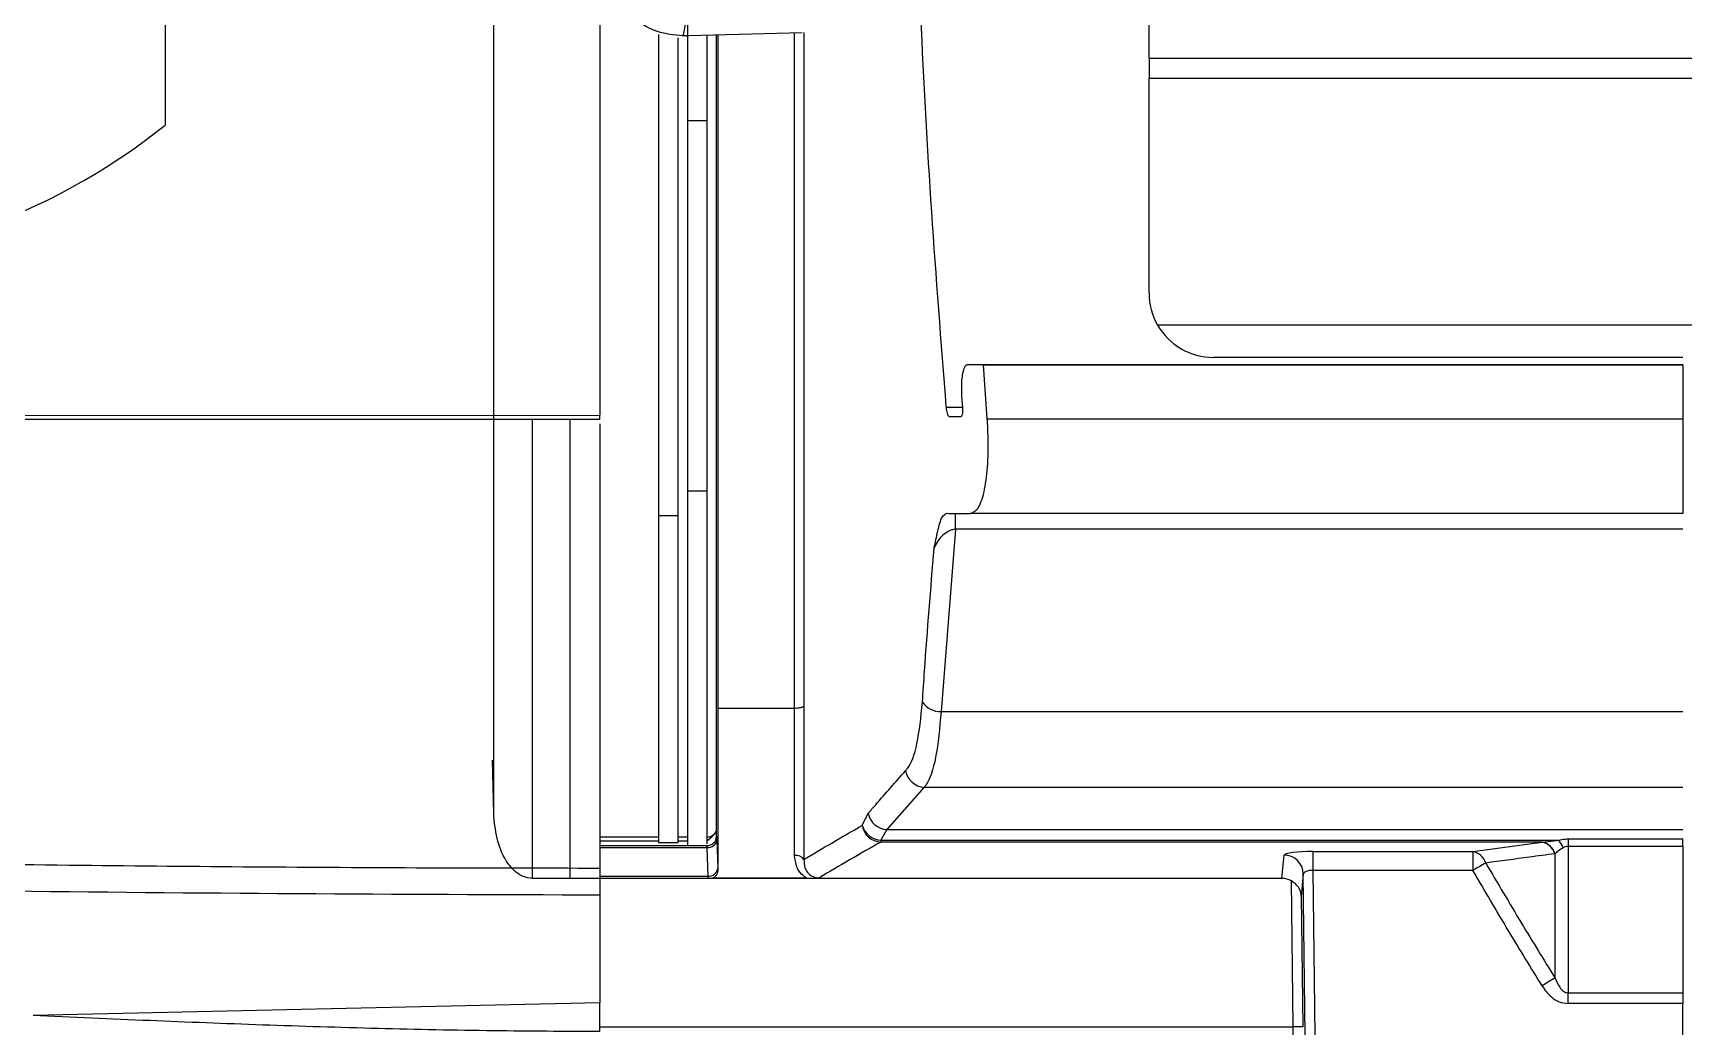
# Model space of a CAD drawing. Extents: x 6 to 134, y 3 to 97.
# Drawn here: x 15.117 to 17.678, y 39.365 to 40.907 of the extents above; entities that cross this region are included whole.
import ezdxf

# ---------------------------------------------------------------- set-up
doc = ezdxf.new("R2010")
doc.units = 0
doc.header["$MEASUREMENT"] = 0
doc.layers.add('OBJECT', color=7, linetype='CONTINUOUS')

msp = doc.modelspace()

# ---------------------------------------------------------------- linework, layer by layer
at = {"layer": 'OBJECT'}
for p, q in [((15.3222, 49.737), (15.3222, 40.7644)), ((15.8323, 39.6965), (15.8323, 41.5446)), ((15.9972, 41.0489), (15.9972, 40.3144)), ((16.1331, 40.9379), (16.1331, 40.9028)), ((16.8494, 40.8678), (16.8494, 40.9472)), ((16.0882, 40.9053), (16.0882, 40.158)), ((16.1182, 40.9), (16.1182, 40.158)), ((16.1316, 40.9028), (16.1264, 40.9028)), ((16.1331, 40.9028), (16.1331, 40.7712)), ((16.3109, 40.9075), (16.1347, 40.9029)), ((16.1631, 40.9036), (16.1631, 40.7712)), ((16.1783, 39.6609), (16.1783, 40.904)), ((16.1801, 40.9041), (16.1801, 39.8589)), ((16.2991, 39.8589), (16.2991, 40.9072)), ((16.3136, 40.908), (16.3136, 39.8623)), ((19.7714, 40.8678), (16.8494, 40.8678)), ((16.8494, 40.8678), (16.8494, 40.8367)), ((19.7841, 40.8367), (16.8494, 40.8367)), ((16.8494, 40.5039), (16.8494, 40.8367)), ((16.1631, 40.7712), (16.1331, 40.7712)), ((16.1331, 40.7712), (16.1331, 40.1962)), ((16.1631, 40.7712), (16.1631, 40.1962)), ((20.0001, 40.4539), (16.8628, 40.4539)), ((17.6782, 40.3925), (16.5679, 40.3925)), ((16.5984, 40.3086), (16.5926, 40.3922)), ((16.5926, 40.3922), (17.6782, 40.3922)), ((17.6782, 40.4039), (16.9494, 40.4039)), ((17.6782, 40.3922), (17.6782, 40.3086)), ((17.6782, 40.3922), (17.6782, 40.3922)), ((16.5586, 40.3434), (16.5599, 40.3263)), ((14.7074, 40.3138), (15.9972, 40.3144)), ((16.5348, 40.3266), (16.5599, 40.3266)), ((16.5575, 40.3118), (16.5398, 40.3118)), ((15.9972, 40.3076), (14.7072, 40.307)), ((15.9972, 40.3081), (14.7077, 40.3075)), ((15.8922, 40.3076), (15.8922, 39.5953)), ((15.9509, 39.5953), (15.9509, 40.3071)), ((15.9972, 40.3076), (15.9972, 40.3081)), ((15.9972, 40.3009), (15.9972, 39.6114)), ((16.5984, 40.3086), (17.6782, 40.3086)), ((17.6782, 40.3086), (17.6782, 40.1616)), ((16.1631, 40.1962), (16.1331, 40.1962)), ((16.1331, 40.1962), (16.1331, 39.6459)), ((16.1631, 40.1962), (16.1631, 39.649)), ((16.1182, 40.158), (16.0882, 40.158)), ((16.0882, 40.158), (16.0882, 39.6504)), ((16.1182, 40.158), (16.1182, 39.6504)), ((16.549, 40.1373), (16.549, 40.1619)), ((17.6782, 40.1616), (16.572, 40.1616)), ((16.549, 40.1373), (16.5267, 39.8544)), ((17.6782, 40.1373), (16.549, 40.1373)), ((16.1802, 39.8592), (16.1801, 39.8589)), ((16.1802, 39.8592), (16.1802, 39.607)), ((16.2993, 39.8592), (16.1802, 39.8592)), ((16.2993, 39.631), (16.2993, 39.8592)), ((16.3138, 39.8626), (16.3138, 39.6246)), ((16.5267, 39.8544), (17.6782, 39.8544)), ((15.8323, 39.6965), (15.8303, 39.7789)), ((16.5005, 39.7367), (16.4426, 39.671)), ((16.5005, 39.7367), (17.6782, 39.7367)), ((16.4043, 39.6775), (16.4137, 39.6963)), ((16.4426, 39.671), (16.4333, 39.6547)), ((16.4426, 39.671), (17.6782, 39.671)), ((16.0882, 39.6591), (15.9972, 39.6591)), ((16.0882, 39.6529), (15.9972, 39.6529)), ((16.1632, 39.6459), (15.9972, 39.6459)), ((16.1182, 39.6504), (16.0882, 39.6504)), ((16.1331, 39.6591), (16.1182, 39.6591)), ((16.1331, 39.6529), (16.1182, 39.6529)), ((16.1632, 39.6591), (16.1631, 39.6591)), ((16.1769, 39.6548), (16.1783, 39.6609)), ((16.1785, 39.6553), (16.18, 39.611)), ((16.4333, 39.6547), (17.4847, 39.6547)), ((16.4333, 39.6547), (16.4333, 39.6517)), ((17.4592, 39.6517), (16.4333, 39.6517)), ((17.3521, 39.6369), (17.4592, 39.6517)), ((17.4592, 39.6517), (17.4596, 39.6517)), ((17.4998, 39.6565), (17.6782, 39.6565)), ((17.4998, 39.6565), (17.4998, 39.645)), ((17.6782, 39.645), (17.4998, 39.645)), ((17.4998, 39.645), (17.4998, 39.4177)), ((17.6782, 39.645), (17.6782, 39.6565)), ((17.6782, 39.645), (17.6782, 39.4177)), ((16.1635, 39.643), (15.9972, 39.643)), ((16.165, 39.5987), (16.1635, 39.643)), ((17.0557, 39.5953), (17.059, 39.6316)), ((17.1039, 39.6369), (17.3521, 39.6369)), ((17.1039, 39.6369), (17.1039, 39.6077)), ((17.3521, 39.6369), (17.3521, 39.6077)), ((17.4797, 39.6336), (17.4793, 39.6335)), ((17.4797, 39.4407), (17.4797, 39.6336)), ((15.9509, 39.5953), (15.8922, 39.5953)), ((16.1652, 39.5953), (15.9509, 39.5953)), ((15.9972, 39.5987), (16.165, 39.5987)), ((16.1652, 39.5953), (16.165, 39.5987)), ((17.0557, 39.5953), (16.1652, 39.5953)), ((16.318, 39.5955), (16.1712, 39.5955)), ((16.18, 39.611), (16.1802, 39.607)), ((17.0889, 39.6021), (17.0858, 39.5672)), ((17.0988, 38.7934), (17.0889, 39.6021)), ((17.3521, 39.6077), (17.1039, 39.6077)), ((17.1039, 39.6077), (17.1138, 38.7933)), ((15.9972, 39.5698), (15.9972, 39.4021)), ((17.0733, 39.3648), (17.0705, 39.5914)), ((17.0858, 39.5672), (17.0883, 39.3647)), ((17.4998, 39.4177), (17.6782, 39.4177)), ((17.4998, 39.401), (17.4998, 39.4177)), ((17.6782, 39.4177), (17.6782, 39.401)), ((15.9972, 39.4021), (15.1172, 39.3827)), ((17.6782, 39.401), (17.4998, 39.401)), ((17.6782, 39.2102), (17.6782, 39.401)), ((15.9972, 39.3648), (17.0733, 39.3648))]:
    msp.add_line(p, q, dxfattribs=at)
for centre, radius, start, end in [((14.6972, 41.545), 1, 231.3178, 308.6822), ((16.9494, 40.5039), 0.1, 180, 210), ((16.9494, 40.5039), 0.1, 210, 270), ((16.525, 39.8873), 0.0329, 214.0352, 273.0085), ((16.5022, 39.7677), 0.0311, 189.9225, 267.0093), ((16.4442, 39.702), 0.031, 190.5175, 267.176), ((16.4346, 39.6863), 0.0316, 196.0879, 267.5034), ((16.4344, 39.6821), 0.0304, 188.6458, 267.9518), ((16.1647, 39.657), 0.014, 265.4463, 353.2829), ((17.4542, 39.626), 0.0261, 16.6644, 79.0881), ((17.4545, 39.6259), 0.0263, 17.0316, 78.8124), ((17.4597, 39.6303), 0.0349, 21.2063, 44.2192), ((16.301, 39.6152), 0.0159, 36.2168, 95.9669), ((17.059, 39.6016), 0.0299, 1.007, 90.1123), ((17.3473, 39.6113), 0.0261, 17.5822, 79.4339), ((16.1662, 39.6127), 0.014, 265.4463, 353.283), ((17.9475, 38.5857), 1.1828, 119.1044, 120.2234), ((18.0815, 38.427), 1.1789, 120.6982, 121.8397), ((17.0793, 39.1712), 0.1937, 87.3479, 91.7848)]:
    msp.add_arc(centre, radius, start, end, dxfattribs=at)
for centre, major_axis, ratio, start_param, end_param in [((18.1956, 40.4145), (0, 2.3173), 0.913664, 1.342949, 1.358461), ((16.1264, 41.0216), (0.12, 0), 0.989788, 4.709049, 4.712389), ((16.1316, 41.0216), (0.12, 0), 0.989788, 4.712389, 4.72548), ((16.1316, 41.0216), (0.12, 0.0032), 0.989774, 4.699241, 4.71233), ((17.104, 39.6315), (0.045, 0), 0.120321, 1.572522, 3.130764), ((17.0556, 39.565), (0.0024, 0.0302), 0.990439, 5.844132, 6.361244), ((17.104, 39.6017), (0.015, -0.0005), 0.40026, 1.588424, 3.146666), ((17.0723, 39.366), (-0.0009, 0.06), 0.015386, 4.018106, 4.69221)]:
    msp.add_ellipse(centre, major_axis=major_axis, ratio=ratio, start_param=start_param, end_param=end_param, dxfattribs=at)
for points, knots in [([(16.5348, 40.3266), (16.5269, 40.4276), (16.511, 40.6299), (16.4944, 40.9338), (16.4828, 41.2382), (16.4804, 41.4413), (16.4792, 41.5429)], [0, 0, 0, 0, 0.249775, 0.499634, 0.749767, 1, 1, 1, 1]), ([(16.126, 40.9028), (16.1125, 40.9042), (16.0855, 40.9069), (16.0499, 40.9277), (16.0225, 40.9574), (16.0139, 40.9823), (16.0098, 40.9944)], [0, 0, 0, 0, 0.253584, 0.507165, 0.760847, 1, 1, 1, 1]), ([(16.5679, 40.3925), (16.5671, 40.3923), (16.5657, 40.3921), (16.5637, 40.3898), (16.5619, 40.3863), (16.5605, 40.3814), (16.5593, 40.3754), (16.5585, 40.3686), (16.5582, 40.361), (16.5581, 40.3526), (16.5585, 40.3466), (16.5586, 40.3434)], [0, 0, 0, 0, 0.110395, 0.223926, 0.334344, 0.448119, 0.55578, 0.666776, 0.770924, 0.878206, 1, 1, 1, 1]), ([(16.5926, 40.3922), (16.5894, 40.3922), (16.5811, 40.3923), (16.5729, 40.3924), (16.5679, 40.3925)], [0, 0, 0, 0, 0.39056, 1, 1, 1, 1]), ([(15.9972, 40.3081), (15.9972, 40.3082), (15.9972, 40.3083), (15.9972, 40.3087), (15.9972, 40.3095), (15.9972, 40.3104), (15.9972, 40.3116), (15.9972, 40.3129), (15.9972, 40.3139), (15.9972, 40.3144)], [0, 0, 0, 0, 0.143842, 0.287685, 0.431527, 0.575369, 0.719212, 0.85775, 1, 1, 1, 1]), ([(16.5398, 40.3118), (16.5393, 40.312), (16.5384, 40.3123), (16.537, 40.3151), (16.5358, 40.3191), (16.5351, 40.3232), (16.5349, 40.3258), (16.5348, 40.3266)], [0, 0, 0, 0, 0.226684, 0.453364, 0.679407, 0.90007, 1, 1, 1, 1]), ([(16.5572, 40.3116), (16.5561, 40.3116), (16.5503, 40.3117), (16.5446, 40.3117), (16.5398, 40.3118)], [0, 0, 0, 0, 0.177374, 1, 1, 1, 1]), ([(16.5599, 40.3263), (16.56, 40.3247), (16.5601, 40.3214), (16.5598, 40.3171), (16.5591, 40.3138), (16.5582, 40.3119), (16.5575, 40.3117), (16.5572, 40.3116)], [0, 0, 0, 0, 0.207836, 0.415674, 0.624062, 0.837149, 1, 1, 1, 1]), ([(16.572, 40.1616), (16.5762, 40.1632), (16.5845, 40.1665), (16.5939, 40.1929), (16.5993, 40.2317), (16.6004, 40.2728), (16.5989, 40.2989), (16.5984, 40.3086)], [0, 0, 0, 0, 0.223196, 0.446599, 0.664642, 0.876161, 1, 1, 1, 1]), ([(16.516, 40.1077), (16.516, 40.1077), (16.5177, 40.1168), (16.5213, 40.1349), (16.5272, 40.1575), (16.5329, 40.1606), (16.5353, 40.1619)], [0, 0, 0, 0, 0.003023, 0.359807, 0.733932, 1, 1, 1, 1]), ([(16.5353, 40.1619), (16.5445, 40.1619), (16.5567, 40.1617), (16.5689, 40.1616), (16.572, 40.1616)], [0, 0, 0, 0, 0.74755, 1, 1, 1, 1]), ([(16.549, 40.1373), (16.5471, 40.137), (16.5438, 40.1364), (16.5376, 40.1339), (16.5304, 40.1293), (16.5229, 40.1214), (16.5184, 40.114), (16.5165, 40.109), (16.516, 40.1077)], [0, 0, 0, 0, 0.081756, 0.146221, 0.327812, 0.563999, 0.877567, 1, 1, 1, 1]), ([(16.4977, 39.8689), (16.4988, 39.885), (16.5041, 39.9646), (16.5107, 40.0442), (16.516, 40.1077)], [0, 0, 0, 0, 0.2025711, 1, 1, 1, 1]), ([(16.3138, 39.8626), (16.3137, 39.8625), (16.3131, 39.8618), (16.3112, 39.8608), (16.3074, 39.8598), (16.3034, 39.8593), (16.3007, 39.8592), (16.2993, 39.8592)], [0, 0, 0, 0, 0.062673, 0.396708, 0.643418, 0.821319, 1, 1, 1, 1]), ([(16.4716, 39.7624), (16.4725, 39.7635), (16.4795, 39.7719), (16.4907, 39.7998), (16.4954, 39.8458), (16.4977, 39.8689)], [0, 0, 0, 0, 0.070986, 0.53521, 1, 1, 1, 1]), ([(16.5267, 39.8544), (16.5244, 39.8289), (16.5197, 39.7781), (16.5084, 39.7473), (16.5015, 39.7379), (16.5005, 39.7367)], [0, 0, 0, 0, 0.465109, 0.929104, 1, 1, 1, 1]), ([(16.4137, 39.6963), (16.4175, 39.7008), (16.4364, 39.7228), (16.456, 39.7448), (16.4716, 39.7624)], [0, 0, 0, 0, 0.203019, 1, 1, 1, 1]), ([(15.8922, 39.5953), (15.8874, 39.5959), (15.8779, 39.5971), (15.8635, 39.6068), (15.8479, 39.6263), (15.8356, 39.6578), (15.8334, 39.6834), (15.8323, 39.6965)], [0, 0, 0, 0, 0.1115548, 0.2222284, 0.3972655, 0.6912439, 1, 1, 1, 1]), ([(16.3138, 39.6246), (16.3167, 39.6264), (16.3353, 39.6376), (16.3652, 39.6552), (16.393, 39.6711), (16.4043, 39.6775)], [0, 0, 0, 0, 0.0995, 0.633978, 1, 1, 1, 1]), ([(16.1769, 39.6681), (16.1769, 39.668), (16.1763, 39.6653), (16.1713, 39.6599), (16.1661, 39.6554), (16.163, 39.6529), (16.163, 39.6529)], [0, 0, 0, 0, 0.005903, 0.445173, 0.993467, 1, 1, 1, 1]), ([(16.1769, 39.6681), (16.1768, 39.6678), (16.1762, 39.6662), (16.1739, 39.6632), (16.1697, 39.6603), (16.1658, 39.6589), (16.1636, 39.6592), (16.1632, 39.6593)], [0, 0, 0, 0, 0.0509067, 0.313342, 0.6224539, 0.9325703, 1, 1, 1, 1]), ([(16.1768, 39.6548), (16.1768, 39.6546), (16.1762, 39.653), (16.174, 39.6501), (16.1699, 39.6472), (16.1659, 39.6457), (16.1637, 39.646), (16.1632, 39.6461)], [0, 0, 0, 0, 0.04394, 0.301012, 0.612532, 0.923727, 1, 1, 1, 1]), ([(16.1635, 39.643), (16.1635, 39.6436), (16.1634, 39.645), (16.1633, 39.646), (16.1632, 39.6458), (16.1632, 39.6458)], [0, 0, 0, 0, 0.3372785, 0.875992, 1, 1, 1, 1]), ([(16.1783, 39.6609), (16.1783, 39.6603), (16.1784, 39.6593), (16.1785, 39.6565), (16.1785, 39.6553)], [0, 0, 0, 0, 0.587909, 1, 1, 1, 1]), ([(16.4333, 39.6517), (16.4169, 39.6425), (16.3843, 39.624), (16.3533, 39.6055), (16.3377, 39.5963)], [0, 0, 0, 0, 0.499988, 1, 1, 1, 1]), ([(17.4596, 39.6517), (17.4656, 39.6524), (17.4737, 39.6533), (17.4824, 39.6544), (17.4847, 39.6547)], [0, 0, 0, 0, 0.737818, 1, 1, 1, 1]), ([(17.4847, 39.6547), (17.4883, 39.6554), (17.4932, 39.6564), (17.4985, 39.6565), (17.4998, 39.6565)], [0, 0, 0, 0, 0.750115, 1, 1, 1, 1]), ([(17.4998, 39.645), (17.4991, 39.645), (17.497, 39.6449), (17.4944, 39.6441), (17.4928, 39.6433), (17.4922, 39.643)], [0, 0, 0, 0, 0.237485, 0.744554, 1, 1, 1, 1]), ([(14.1166, 39.6355), (14.1944, 39.6336), (14.3593, 39.6294), (14.6209, 39.6241), (14.9012, 39.6194), (15.184, 39.6158), (15.4598, 39.6132), (15.7285, 39.6117), (15.9076, 39.6115), (15.9972, 39.6114)], [0, 0, 0, 0, 0.124105, 0.263212, 0.41732, 0.571428, 0.714286, 0.857143, 1, 1, 1, 1]), ([(16.318, 39.5955), (16.3153, 39.5975), (16.3087, 39.6022), (16.3011, 39.6144), (16.3, 39.6249), (16.2993, 39.631)], [0, 0, 0, 0, 0.222778, 0.537697, 1, 1, 1, 1]), ([(16.3138, 39.6246), (16.3139, 39.6203), (16.314, 39.6133), (16.3187, 39.6046), (16.3244, 39.5995), (16.3296, 39.5974), (16.3338, 39.5964), (16.3362, 39.5963), (16.3377, 39.5963)], [0, 0, 0, 0, 0.3536219, 0.5797634, 0.7498362, 0.864251, 0.9126004, 1, 1, 1, 1]), ([(17.4793, 39.6335), (17.4661, 39.6318), (17.4303, 39.627), (17.3947, 39.6222), (17.3721, 39.6192)], [0, 0, 0, 0, 0.366784, 1, 1, 1, 1]), ([(17.4922, 39.643), (17.4911, 39.6422), (17.4861, 39.639), (17.4825, 39.6359), (17.4797, 39.6336)], [0, 0, 0, 0, 0.23345, 1, 1, 1, 1]), ([(14.1159, 39.5958), (14.4293, 39.5882), (15.0563, 39.5731), (15.6835, 39.5709), (15.9972, 39.5698)], [0, 0, 0, 0, 0.500002, 1, 1, 1, 1]), ([(15.9972, 39.6114), (15.9972, 39.6082), (15.9972, 39.5992), (15.9972, 39.5846), (15.9972, 39.5738), (15.9972, 39.5698)], [0, 0, 0, 0, 0.263884, 0.723096, 1, 1, 1, 1]), ([(16.1712, 39.5955), (16.1697, 39.5954), (16.1678, 39.5953), (16.1657, 39.5953), (16.1652, 39.5953)], [0, 0, 0, 0, 0.76093, 1, 1, 1, 1]), ([(16.1802, 39.607), (16.18, 39.6056), (16.1796, 39.6027), (16.1769, 39.5989), (16.1738, 39.5966), (16.1717, 39.5957), (16.1712, 39.5955)], [0, 0, 0, 0, 0.299942, 0.599801, 0.901037, 1, 1, 1, 1]), ([(16.318, 39.5955), (16.3216, 39.5955), (16.3274, 39.5956), (16.3337, 39.596), (16.3367, 39.5962), (16.3377, 39.5963), (16.3377, 39.5963)], [0, 0, 0, 0, 0.503711, 0.825893, 0.98937, 1, 1, 1, 1]), ([(17.4596, 39.4285), (17.4509, 39.4427), (17.4333, 39.4711), (17.4067, 39.5152), (17.3795, 39.5607), (17.3612, 39.5921), (17.3521, 39.6077)], [0, 0, 0, 0, 0.23958, 0.479171, 0.739578, 1, 1, 1, 1]), ([(17.3721, 39.6192), (17.3905, 39.588), (17.4257, 39.5281), (17.4622, 39.469), (17.4797, 39.4407)], [0, 0, 0, 0, 0.520785, 1, 1, 1, 1]), ([(17.0858, 39.5672), (17.0858, 39.5673), (17.0857, 39.5709), (17.0843, 39.5771), (17.0793, 39.5846), (17.0744, 39.589), (17.0714, 39.5908), (17.0705, 39.5914)], [0, 0, 0, 0, 0.006516, 0.399117, 0.685869, 0.90295, 1, 1, 1, 1]), ([(17.4797, 39.4407), (17.4818, 39.4357), (17.4849, 39.4281), (17.4913, 39.4209), (17.496, 39.4181), (17.4985, 39.4179), (17.4998, 39.4177)], [0, 0, 0, 0, 0.506463, 0.773369, 0.88611, 1, 1, 1, 1]), ([(17.4596, 39.4285), (17.4596, 39.4285), (17.4636, 39.4221), (17.4713, 39.4125), (17.4856, 39.4028), (17.495, 39.4016), (17.4998, 39.401)], [0, 0, 0, 0, 0.002555, 0.444195, 0.720947, 1, 1, 1, 1]), ([(15.9972, 39.3576), (15.9972, 39.3632), (15.9972, 39.3745), (15.9972, 39.3907), (15.9972, 39.3997), (15.9972, 39.4021)], [0, 0, 0, 0, 0.425022, 0.850044, 1, 1, 1, 1]), ([(15.9972, 39.3576), (15.9423, 39.3578), (15.8274, 39.3583), (15.6528, 39.362), (15.4748, 39.3675), (15.2963, 39.3744), (15.1776, 39.3799), (15.1172, 39.3827)], [0, 0, 0, 0, 0.187144, 0.391348, 0.595125, 0.793954, 1, 1, 1, 1])]:
    msp.add_open_spline(points, degree=3, knots=knots, dxfattribs=at)

doc.saveas('drawing.dxf')
